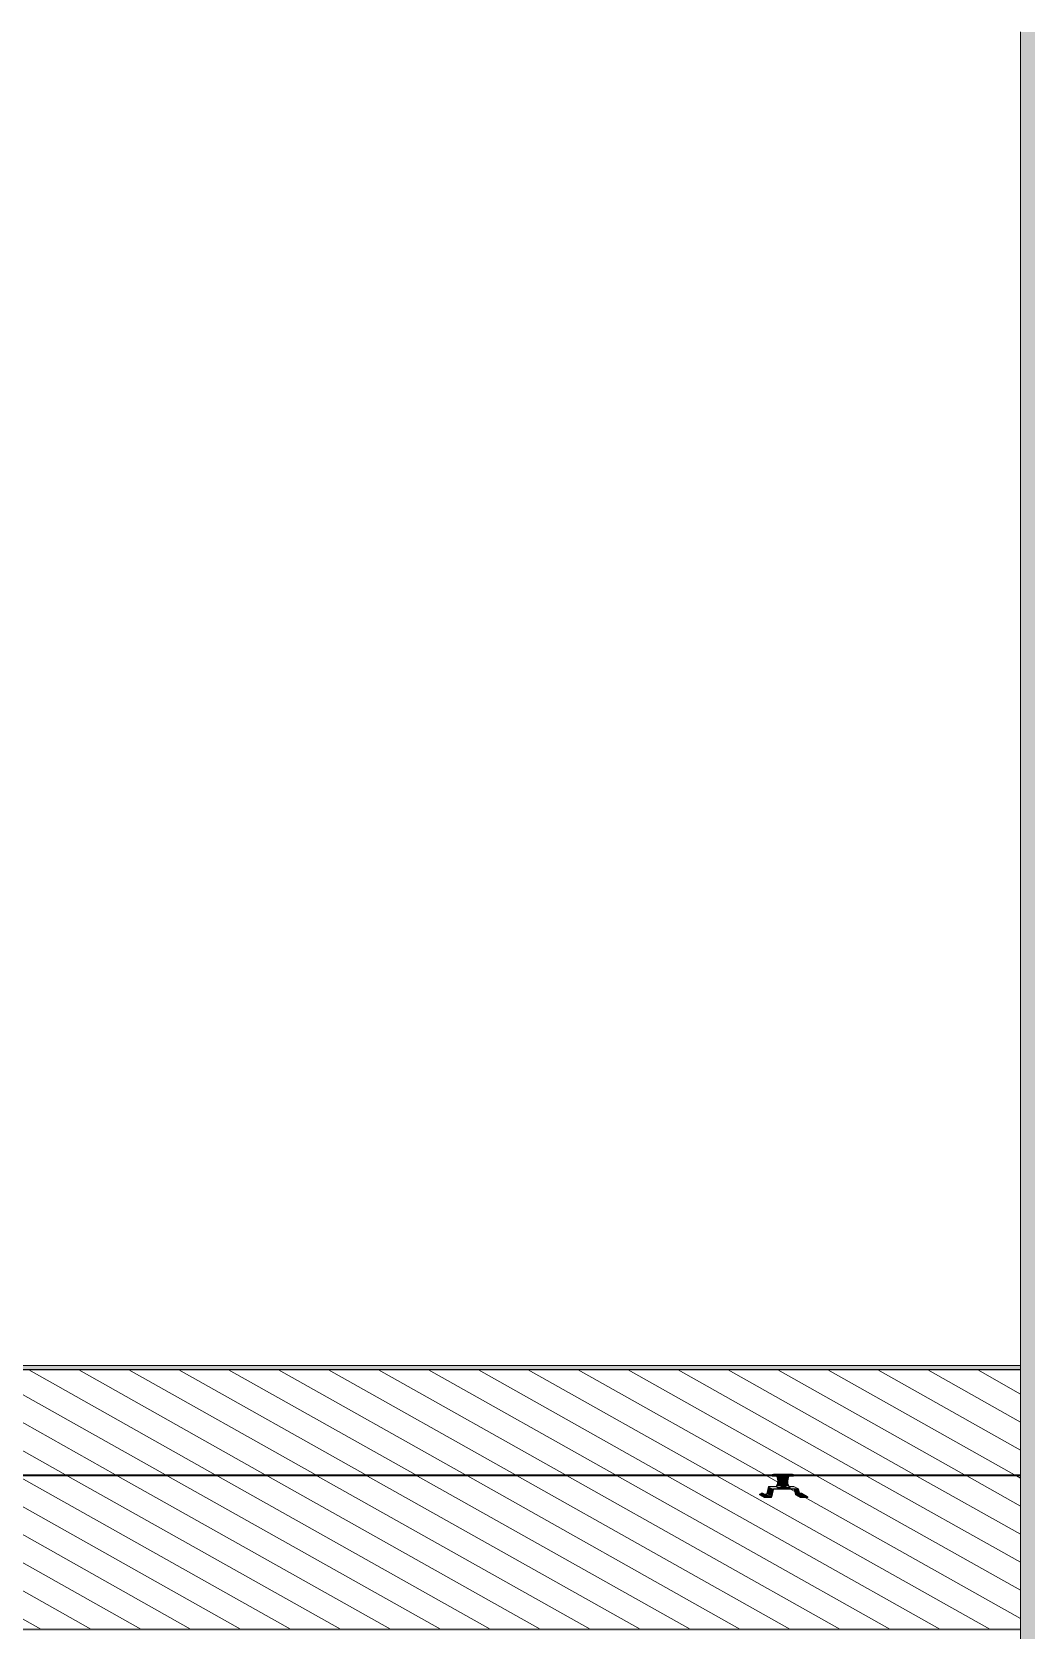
# Model space of a CAD drawing. Header units: millimetres. Extents: x -2361666 to -2009843, y -375 to 29863.
# Drawn here: x -2308451 to -2301904, y 15906 to 26434 of the extents above; entities that cross this region are included whole.
import ezdxf

# ---------------------------------------------------------------- set-up
doc = ezdxf.new("R2010")
doc.units = ezdxf.units.MM
for name, color, linetype, lineweight in [('A-DETL', 90, 'Continuous', 50), ('A-DETL-GENF', 92, 'Continuous', 5), ('A-ROOF', 132, 'Continuous', 5), ('A-ROOF-PATT', 132, 'Continuous', 5), ('Q-SPCQ', 91, 'Continuous', 5)]:
    doc.layers.add(name, color=color, linetype=linetype, lineweight=lineweight)

# ---------------------------------------------------------------- blocks, each defined once
blk = doc.blocks.new('Static Line_Sayfa_Metal Deck_Pan Mount - Up to 15 _ pitch - Max 2 Users-1847625-SOUTH EAST - PART B')
at = {"layer": 'Q-SPCQ'}
h = blk.add_hatch(color=256, dxfattribs=at)
h.paths.add_polyline_path([(-2314718, 16921), (-2309225, 16923), (-2309227, 16922), (-2309232, 16924), (-2309232, 16925), (-2314752, 16923), (-2314752, 16922), (-2314755, 16924), (-2314758, 16921)])
h.paths.add_polyline_path([(-2307090, 16921), (-2303567, 16923), (-2303570, 16922), (-2303574, 16924), (-2303574, 16925), (-2309094, 16923), (-2309094, 16922), (-2309098, 16924), (-2309100, 16921), (-2307325, 16921)])
h.paths.add_polyline_path([(-2301940, 16921), (-2301940, 16925), (-2303436, 16923), (-2303436, 16922), (-2303440, 16924), (-2303442, 16921), (-2302168, 16921)])
h = blk.add_hatch(color=256, dxfattribs=at)
h.paths.add_polyline_path([(-2307559, 16925), (-2303574, 16927), (-2303574, 16927), (-2303570, 16926), (-2303568, 16929), (-2309100, 16927), (-2309097, 16928), (-2309093, 16925), (-2307793, 16925)])
h.paths.add_polyline_path([(-2314753, 16925), (-2309232, 16927), (-2309232, 16927), (-2309227, 16926), (-2309226, 16929), (-2314757, 16927), (-2314755, 16928), (-2314754, 16926)])
h.paths.add_polyline_path([(-2301940, 16925), (-2301940, 16929), (-2303442, 16927), (-2303440, 16928), (-2303436, 16925), (-2302168, 16925)])
for points in [[(-2303581, 16786), (-2303569, 16835), (-2303599, 16851), (-2303610, 16802), (-2303581, 16786)], [(-2303545, 16835), (-2303403, 16835), (-2303434, 16852), (-2303467, 16850), (-2303467, 16850), (-2303466, 16849), (-2303459, 16845), (-2303471, 16844), (-2303471, 16841), (-2303520, 16841), (-2303520, 16844), (-2303538, 16844), (-2303538, 16842), (-2303545, 16846), (-2303545, 16849), (-2303546, 16852), (-2303546, 16852), (-2303598, 16852), (-2303567, 16835)], [(-2303570, 16922), (-2303572, 16928), (-2303574, 16926), (-2303574, 16922), (-2303570, 16922)], [(-2303568, 16919), (-2303443, 16920), (-2303442, 16928), (-2303443, 16932), (-2303568, 16932), (-2303568, 16920)], [(-2303538, 16842), (-2303538, 16845), (-2303545, 16849), (-2303545, 16846), (-2303541, 16844)], [(-2303471, 16844), (-2303459, 16845), (-2303466, 16849), (-2303545, 16849), (-2303538, 16845), (-2303498, 16844)], [(-2303499, 16848), (-2303498, 16856), (-2303512, 16857), (-2303512, 16849), (-2303507, 16849)], [(-2303499, 16859), (-2303499, 16863), (-2303509, 16863), (-2303510, 16862), (-2303507, 16859), (-2303499, 16859)], [(-2303499, 16848), (-2303491, 16851), (-2303491, 16856), (-2303498, 16854), (-2303499, 16849)], [(-2303437, 16929), (-2303436, 16930), (-2303442, 16929)], [(-2303440, 16922), (-2303437, 16924), (-2303440, 16924), (-2303440, 16922)], [(-2303629, 16780), (-2303629, 16783), (-2303660, 16800), (-2303658, 16796), (-2303634, 16783)], [(-2303641, 16802), (-2303642, 16805), (-2303651, 16805), (-2303650, 16802), (-2303644, 16802)], [(-2303634, 16798), (-2303634, 16801), (-2303643, 16800), (-2303642, 16798), (-2303634, 16798)], [(-2303631, 16794), (-2303629, 16799), (-2303634, 16799), (-2303631, 16794)], [(-2303630, 16784), (-2303630, 16786), (-2303632, 16785)], [(-2303630, 16791), (-2303622, 16792), (-2303631, 16794)], [(-2303625, 16783), (-2303619, 16785), (-2303630, 16784), (-2303629, 16783)], [(-2303615, 16787), (-2303615, 16790), (-2303624, 16790), (-2303622, 16787), (-2303615, 16787)], [(-2303507, 16841), (-2303471, 16841), (-2303471, 16844), (-2303520, 16844), (-2303520, 16841)], [(-2303392, 16784), (-2303405, 16833), (-2303431, 16833), (-2303422, 16800), (-2303403, 16790)], [(-2303392, 16780), (-2303393, 16784), (-2303423, 16800), (-2303422, 16797), (-2303392, 16780)], [(-2303393, 16802), (-2303390, 16804), (-2303393, 16803), (-2303393, 16802)], [(-2303386, 16798), (-2303383, 16800), (-2303387, 16800)], [(-2303374, 16794), (-2303372, 16799), (-2303377, 16799), (-2303374, 16794)], [(-2303365, 16791), (-2303367, 16794), (-2303374, 16792), (-2303373, 16791), (-2303365, 16791)], [(-2303358, 16787), (-2303358, 16790), (-2303367, 16790), (-2303366, 16787), (-2303358, 16787)]]:
    blk.add_hatch(color=256, dxfattribs=at).paths.add_polyline_path(points)
h = blk.add_hatch(color=256, dxfattribs=at)
h.paths.add_polyline_path([(-2303512, 16854), (-2303512, 16857), (-2303498, 16856), (-2303491, 16854), (-2303467, 16854), (-2303472, 16871), (-2303474, 16887), (-2303471, 16902), (-2303467, 16919), (-2303545, 16919), (-2303540, 16902), (-2303538, 16887), (-2303540, 16871), (-2303546, 16854), (-2303512, 16854)])
h.paths.add_polyline_path([(-2303499, 16863), (-2303498, 16867), (-2303493, 16868), (-2303499, 16863)])
h.paths.add_polyline_path([(-2303499, 16859), (-2303508, 16860), (-2303509, 16865), (-2303492, 16859), (-2303499, 16859)])
h = blk.add_hatch(color=256, dxfattribs=at)
h.paths.add_polyline_path([(-2303512, 16850), (-2303512, 16854), (-2303546, 16852), (-2303545, 16850), (-2303520, 16850)])
h.paths.add_polyline_path([(-2303467, 16850), (-2303467, 16852), (-2303467, 16854), (-2303491, 16851), (-2303491, 16850), (-2303471, 16850)])
h = blk.add_hatch(color=256, dxfattribs=at)
h.paths.add_polyline_path([(-2303499, 16859), (-2303491, 16860), (-2303491, 16862), (-2303499, 16861)])
h.paths.add_polyline_path([(-2303499, 16863), (-2303493, 16868), (-2303499, 16865)])
h = blk.add_hatch(color=256, dxfattribs=at)
h.paths.add_polyline_path([(-2303612, 16785), (-2303583, 16786), (-2303613, 16802), (-2303656, 16800), (-2303630, 16786), (-2303619, 16785)])
h.paths.add_polyline_path([(-2303615, 16787), (-2303623, 16787), (-2303622, 16790), (-2303615, 16790)])
h.paths.add_polyline_path([(-2303630, 16791), (-2303631, 16794), (-2303622, 16792)])
h.paths.add_polyline_path([(-2303631, 16794), (-2303631, 16799), (-2303629, 16799), (-2303630, 16795)])
h.paths.add_polyline_path([(-2303634, 16798), (-2303643, 16800), (-2303643, 16801), (-2303634, 16800)])
h = blk.add_hatch(color=256, dxfattribs=at)
h.paths.add_polyline_path([(-2303392, 16780), (-2303392, 16780), (-2303342, 16780), (-2303342, 16783), (-2303392, 16783)])
h.paths.add_polyline_path([(-2303629, 16780), (-2303580, 16780), (-2303579, 16783), (-2303629, 16783), (-2303629, 16780)])
h = blk.add_hatch(color=256, dxfattribs=at)
h.paths.add_polyline_path([(-2303352, 16785), (-2303344, 16786), (-2303372, 16801), (-2303394, 16802), (-2303389, 16785)])
h.paths.add_polyline_path([(-2303358, 16787), (-2303366, 16787), (-2303367, 16790), (-2303358, 16789)])
h.paths.add_polyline_path([(-2303365, 16791), (-2303374, 16792), (-2303374, 16794), (-2303365, 16794)])
h.paths.add_polyline_path([(-2303374, 16794), (-2303374, 16799), (-2303372, 16799)])
h.paths.add_polyline_path([(-2303386, 16798), (-2303387, 16801), (-2303378, 16799)])
h = blk.add_hatch(color=256, dxfattribs=at)
h.paths.add_polyline_path([(-2303352, 16783), (-2303352, 16785), (-2303390, 16783)])
h.paths.add_polyline_path([(-2303392, 16784), (-2303390, 16786), (-2303392, 16785)])
h = blk.add_hatch(color=256, dxfattribs=at)
h.paths.add_polyline_path([(-2303344, 16783), (-2303346, 16785), (-2303347, 16785), (-2303352, 16783)])
h.paths.add_polyline_path([(-2303391, 16783), (-2303392, 16784), (-2303392, 16783)])
for p, q in [((-2301940, 16929), (-2314822, 16929)), ((-2314822, 16921), (-2301940, 16921)), ((-2303612, 16803), (-2303599, 16851)), ((-2303598, 16852), (-2303546, 16852)), ((-2303571, 16931), (-2303575, 16930)), ((-2303575, 16920), (-2303571, 16919)), ((-2303568, 16932), (-2303571, 16931)), ((-2303568, 16919), (-2303571, 16919)), ((-2303443, 16932), (-2303568, 16932)), ((-2303568, 16919), (-2303443, 16919)), ((-2303546, 16854), (-2303546, 16856)), ((-2303546, 16856), (-2303546, 16856)), ((-2303546, 16856), (-2303546, 16854)), ((-2303545, 16919), (-2303545, 16921)), ((-2303545, 16919), (-2303545, 16918)), ((-2303545, 16918), (-2303545, 16919)), ((-2303545, 16919), (-2303466, 16919)), ((-2303545, 16918), (-2303545, 16918)), ((-2303538, 16845), (-2303545, 16849)), ((-2303545, 16846), (-2303538, 16842)), ((-2303520, 16850), (-2303520, 16847)), ((-2303512, 16857), (-2303512, 16850)), ((-2303510, 16858), (-2303511, 16858)), ((-2303510, 16860), (-2303510, 16859)), ((-2303491, 16859), (-2303491, 16860)), ((-2303489, 16857), (-2303490, 16858)), ((-2303489, 16849), (-2303489, 16857)), ((-2303481, 16846), (-2303480, 16849)), ((-2303467, 16856), (-2303467, 16856)), ((-2303467, 16856), (-2303467, 16854)), ((-2303467, 16852), (-2303434, 16852)), ((-2303466, 16921), (-2303466, 16919)), ((-2303466, 16919), (-2303466, 16918)), ((-2303466, 16849), (-2303459, 16845)), ((-2303443, 16932), (-2303441, 16931)), ((-2303443, 16919), (-2303441, 16919)), ((-2303436, 16930), (-2303441, 16931)), ((-2303441, 16919), (-2303436, 16920)), ((-2303403, 16835), (-2303434, 16852)), ((-2303660, 16797), (-2303660, 16800)), ((-2303660, 16800), (-2303629, 16783)), ((-2303660, 16797), (-2303629, 16780)), ((-2303658, 16802), (-2303658, 16800)), ((-2303658, 16801), (-2303630, 16786)), ((-2303658, 16799), (-2303630, 16784)), ((-2303652, 16803), (-2303652, 16801)), ((-2303645, 16799), (-2303645, 16797)), ((-2303641, 16802), (-2303613, 16802)), ((-2303634, 16795), (-2303639, 16794)), ((-2303630, 16799), (-2303635, 16799)), ((-2303635, 16799), (-2303634, 16799)), ((-2303635, 16799), (-2303635, 16795)), ((-2303630, 16794), (-2303635, 16794)), ((-2303635, 16794), (-2303634, 16793)), ((-2303634, 16801), (-2303634, 16802)), ((-2303634, 16799), (-2303629, 16799)), ((-2303634, 16799), (-2303634, 16794)), ((-2303634, 16793), (-2303631, 16793)), ((-2303632, 16792), (-2303632, 16790)), ((-2303625, 16799), (-2303630, 16799)), ((-2303625, 16794), (-2303630, 16794)), ((-2303629, 16799), (-2303624, 16799)), ((-2303629, 16799), (-2303629, 16794)), ((-2303579, 16783), (-2303629, 16783)), ((-2303629, 16783), (-2303629, 16780)), ((-2303629, 16780), (-2303580, 16780)), ((-2303627, 16797), (-2303627, 16798)), ((-2303627, 16793), (-2303624, 16793)), ((-2303624, 16799), (-2303625, 16799)), ((-2303625, 16799), (-2303625, 16795)), ((-2303620, 16794), (-2303625, 16795)), ((-2303624, 16793), (-2303625, 16794)), ((-2303625, 16788), (-2303625, 16786)), ((-2303624, 16799), (-2303624, 16794)), ((-2303582, 16785), (-2303619, 16785)), ((-2303619, 16783), (-2303580, 16783)), ((-2303614, 16790), (-2303614, 16791)), ((-2303607, 16786), (-2303607, 16787)), ((-2303568, 16834), (-2303581, 16786)), ((-2303580, 16780), (-2303579, 16783)), ((-2303579, 16784), (-2303566, 16832)), ((-2303403, 16835), (-2303567, 16835)), ((-2303565, 16833), (-2303405, 16833)), ((-2303520, 16844), (-2303471, 16844)), ((-2303520, 16841), (-2303471, 16841)), ((-2303459, 16842), (-2303463, 16845)), ((-2303458, 16842), (-2303458, 16845)), ((-2303423, 16801), (-2303431, 16833)), ((-2303423, 16800), (-2303391, 16783)), ((-2303423, 16797), (-2303423, 16800)), ((-2303392, 16783), (-2303423, 16800)), ((-2303423, 16797), (-2303392, 16780)), ((-2303404, 16832), (-2303392, 16784)), ((-2303390, 16786), (-2303402, 16834)), ((-2303392, 16783), (-2303392, 16780)), ((-2303342, 16783), (-2303392, 16783)), ((-2303392, 16780), (-2303342, 16780)), ((-2303391, 16802), (-2303383, 16802)), ((-2303391, 16783), (-2303352, 16783)), ((-2303352, 16785), (-2303389, 16785)), ((-2303388, 16799), (-2303388, 16797)), ((-2303377, 16795), (-2303382, 16794)), ((-2303373, 16799), (-2303378, 16799)), ((-2303378, 16799), (-2303377, 16799)), ((-2303378, 16799), (-2303378, 16795)), ((-2303377, 16793), (-2303378, 16794)), ((-2303378, 16794), (-2303374, 16794)), ((-2303377, 16801), (-2303377, 16802)), ((-2303377, 16799), (-2303372, 16799)), ((-2303377, 16799), (-2303377, 16794)), ((-2303374, 16793), (-2303377, 16793)), ((-2303375, 16792), (-2303375, 16790)), ((-2303374, 16794), (-2303368, 16794)), ((-2303368, 16799), (-2303373, 16799)), ((-2303372, 16801), (-2303344, 16786)), ((-2303372, 16799), (-2303367, 16799)), ((-2303372, 16799), (-2303372, 16794)), ((-2303370, 16797), (-2303370, 16798)), ((-2303367, 16799), (-2303368, 16799)), ((-2303368, 16799), (-2303368, 16795)), ((-2303363, 16794), (-2303368, 16795)), ((-2303368, 16788), (-2303368, 16786)), ((-2303367, 16799), (-2303367, 16794)), ((-2303357, 16790), (-2303357, 16791)), ((-2303350, 16786), (-2303350, 16787)), ((-2303347, 16786), (-2303344, 16784)), ((-2303347, 16786), (-2303342, 16783)), ((-2303344, 16784), (-2303344, 16786)), ((-2303342, 16780), (-2303342, 16783))]:
    blk.add_line(p, q, dxfattribs=at)
at = {"layer": 'Q-SPCQ', "flags": 128}
for points in [[(-2303512, 16857), (-2303512, 16857), (-2303512, 16858), (-2303512, 16858), (-2303511, 16858)], [(-2303510, 16860), (-2303509, 16865), (-2303506, 16869), (-2303504, 16870), (-2303503, 16871), (-2303502, 16872), (-2303501, 16872), (-2303501, 16872), (-2303500, 16872), (-2303500, 16872)], [(-2303510, 16859), (-2303510, 16859), (-2303510, 16859), (-2303510, 16858), (-2303510, 16858)], [(-2303491, 16860), (-2303492, 16865), (-2303494, 16869), (-2303496, 16870), (-2303497, 16871), (-2303498, 16872), (-2303499, 16872), (-2303499, 16872), (-2303500, 16872), (-2303500, 16872)], [(-2303491, 16859), (-2303490, 16858), (-2303490, 16858), (-2303490, 16858), (-2303490, 16858)], [(-2303489, 16857), (-2303489, 16857), (-2303489, 16857), (-2303489, 16857), (-2303489, 16857)], [(-2303652, 16803), (-2303651, 16804), (-2303651, 16805), (-2303650, 16806), (-2303650, 16806), (-2303649, 16806), (-2303649, 16806), (-2303649, 16806), (-2303649, 16806), (-2303648, 16807), (-2303648, 16807), (-2303648, 16807), (-2303648, 16807), (-2303648, 16807), (-2303648, 16807), (-2303647, 16807), (-2303647, 16807), (-2303647, 16807), (-2303647, 16807), (-2303647, 16807), (-2303647, 16807), (-2303646, 16807), (-2303646, 16807), (-2303646, 16807), (-2303646, 16807), (-2303646, 16807), (-2303645, 16807), (-2303645, 16807), (-2303645, 16807), (-2303645, 16807), (-2303645, 16807), (-2303644, 16807), (-2303644, 16807), (-2303644, 16807), (-2303644, 16807), (-2303644, 16807), (-2303644, 16807)], [(-2303645, 16799), (-2303644, 16800), (-2303644, 16801), (-2303643, 16802), (-2303642, 16802), (-2303642, 16802), (-2303642, 16802), (-2303642, 16802), (-2303641, 16802), (-2303641, 16803), (-2303641, 16803), (-2303641, 16803), (-2303641, 16803), (-2303641, 16803), (-2303640, 16803), (-2303640, 16803), (-2303640, 16803), (-2303640, 16803), (-2303640, 16803), (-2303640, 16803), (-2303639, 16803), (-2303639, 16803), (-2303639, 16803), (-2303639, 16803), (-2303639, 16803), (-2303639, 16803), (-2303638, 16803), (-2303638, 16803), (-2303638, 16803), (-2303638, 16803), (-2303638, 16803), (-2303637, 16803), (-2303637, 16803), (-2303637, 16803), (-2303637, 16803), (-2303637, 16803), (-2303636, 16803)], [(-2303634, 16802), (-2303634, 16804), (-2303635, 16805), (-2303635, 16806), (-2303636, 16806), (-2303636, 16806), (-2303637, 16806), (-2303637, 16806), (-2303637, 16806), (-2303637, 16806), (-2303637, 16806), (-2303638, 16806), (-2303638, 16806), (-2303638, 16806), (-2303638, 16807), (-2303638, 16807), (-2303638, 16807), (-2303638, 16807), (-2303639, 16807), (-2303639, 16807), (-2303639, 16807), (-2303639, 16807), (-2303639, 16807), (-2303639, 16807), (-2303640, 16807), (-2303640, 16807), (-2303640, 16807), (-2303640, 16807), (-2303640, 16807), (-2303641, 16807), (-2303641, 16807), (-2303641, 16807), (-2303641, 16807), (-2303641, 16807), (-2303642, 16807), (-2303642, 16807), (-2303642, 16807), (-2303642, 16807), (-2303642, 16807), (-2303643, 16807), (-2303643, 16807), (-2303643, 16807), (-2303643, 16807), (-2303644, 16807), (-2303644, 16807)], [(-2303627, 16798), (-2303627, 16800), (-2303628, 16801), (-2303628, 16802), (-2303629, 16802), (-2303629, 16802), (-2303629, 16802), (-2303630, 16802), (-2303630, 16802), (-2303630, 16802), (-2303630, 16802), (-2303630, 16802), (-2303631, 16802), (-2303631, 16803), (-2303631, 16803), (-2303631, 16803), (-2303631, 16803), (-2303631, 16803), (-2303632, 16803), (-2303632, 16803), (-2303632, 16803), (-2303632, 16803), (-2303632, 16803), (-2303632, 16803), (-2303633, 16803), (-2303633, 16803), (-2303633, 16803), (-2303633, 16803), (-2303633, 16803), (-2303634, 16803), (-2303634, 16803), (-2303634, 16803), (-2303634, 16803), (-2303634, 16803), (-2303635, 16803), (-2303635, 16803), (-2303635, 16803), (-2303635, 16803), (-2303635, 16803), (-2303636, 16803), (-2303636, 16803), (-2303636, 16803), (-2303636, 16803), (-2303636, 16803), (-2303636, 16803)], [(-2303632, 16792), (-2303632, 16793), (-2303631, 16794), (-2303631, 16795), (-2303630, 16795), (-2303630, 16795), (-2303629, 16795), (-2303629, 16795), (-2303629, 16796), (-2303629, 16796), (-2303629, 16796), (-2303628, 16796), (-2303628, 16796), (-2303628, 16796), (-2303628, 16796), (-2303628, 16796), (-2303628, 16796), (-2303628, 16796), (-2303627, 16796), (-2303627, 16796), (-2303627, 16796), (-2303627, 16796), (-2303627, 16796), (-2303627, 16796), (-2303626, 16796), (-2303626, 16796), (-2303626, 16796), (-2303626, 16796), (-2303626, 16796), (-2303625, 16796), (-2303625, 16796), (-2303625, 16796), (-2303625, 16796), (-2303625, 16796), (-2303624, 16796), (-2303624, 16796), (-2303624, 16796)], [(-2303625, 16788), (-2303625, 16789), (-2303624, 16790), (-2303623, 16791), (-2303623, 16791), (-2303623, 16791), (-2303622, 16791), (-2303622, 16791), (-2303622, 16792), (-2303622, 16792), (-2303622, 16792), (-2303621, 16792), (-2303621, 16792), (-2303621, 16792), (-2303621, 16792), (-2303621, 16792), (-2303621, 16792), (-2303620, 16792), (-2303620, 16792), (-2303620, 16792), (-2303620, 16792), (-2303620, 16792), (-2303620, 16792), (-2303619, 16792), (-2303619, 16792), (-2303619, 16792), (-2303619, 16792), (-2303619, 16792), (-2303618, 16792), (-2303618, 16792), (-2303618, 16792), (-2303618, 16792), (-2303618, 16792), (-2303617, 16792), (-2303617, 16792), (-2303617, 16792), (-2303617, 16792)], [(-2303614, 16791), (-2303615, 16793), (-2303615, 16794), (-2303616, 16795), (-2303616, 16795), (-2303617, 16795), (-2303617, 16795), (-2303617, 16795), (-2303618, 16795), (-2303618, 16795), (-2303618, 16795), (-2303618, 16795), (-2303618, 16796), (-2303618, 16796), (-2303618, 16796), (-2303619, 16796), (-2303619, 16796), (-2303619, 16796), (-2303619, 16796), (-2303619, 16796), (-2303619, 16796), (-2303620, 16796), (-2303620, 16796), (-2303620, 16796), (-2303620, 16796), (-2303620, 16796), (-2303621, 16796), (-2303621, 16796), (-2303621, 16796), (-2303621, 16796), (-2303621, 16796), (-2303622, 16796), (-2303622, 16796), (-2303622, 16796), (-2303622, 16796), (-2303622, 16796), (-2303623, 16796), (-2303623, 16796), (-2303623, 16796), (-2303623, 16796), (-2303623, 16796), (-2303624, 16796), (-2303624, 16796), (-2303624, 16796), (-2303624, 16796)], [(-2303607, 16787), (-2303608, 16789), (-2303608, 16790), (-2303609, 16791), (-2303609, 16791), (-2303610, 16791), (-2303610, 16791), (-2303610, 16791), (-2303610, 16791), (-2303611, 16791), (-2303611, 16791), (-2303611, 16791), (-2303611, 16792), (-2303611, 16792), (-2303611, 16792), (-2303612, 16792), (-2303612, 16792), (-2303612, 16792), (-2303612, 16792), (-2303612, 16792), (-2303612, 16792), (-2303613, 16792), (-2303613, 16792), (-2303613, 16792), (-2303613, 16792), (-2303613, 16792), (-2303613, 16792), (-2303614, 16792), (-2303614, 16792), (-2303614, 16792), (-2303614, 16792), (-2303614, 16792), (-2303615, 16792), (-2303615, 16792), (-2303615, 16792), (-2303615, 16792), (-2303615, 16792), (-2303616, 16792), (-2303616, 16792), (-2303616, 16792), (-2303616, 16792), (-2303617, 16792), (-2303617, 16792), (-2303617, 16792), (-2303617, 16792)], [(-2303395, 16804), (-2303394, 16805), (-2303393, 16806), (-2303393, 16806), (-2303392, 16806), (-2303392, 16806), (-2303392, 16806), (-2303392, 16806), (-2303391, 16807), (-2303391, 16807), (-2303391, 16807), (-2303391, 16807), (-2303391, 16807), (-2303391, 16807), (-2303391, 16807), (-2303390, 16807), (-2303390, 16807), (-2303390, 16807), (-2303390, 16807), (-2303390, 16807), (-2303390, 16807), (-2303389, 16807), (-2303389, 16807), (-2303389, 16807), (-2303389, 16807), (-2303389, 16807), (-2303388, 16807), (-2303388, 16807), (-2303388, 16807), (-2303388, 16807), (-2303388, 16807), (-2303387, 16807), (-2303387, 16807), (-2303387, 16807), (-2303387, 16807), (-2303387, 16807)], [(-2303388, 16799), (-2303387, 16800), (-2303387, 16801), (-2303386, 16802), (-2303386, 16802), (-2303385, 16802), (-2303385, 16802), (-2303385, 16802), (-2303385, 16802), (-2303384, 16803), (-2303384, 16803), (-2303384, 16803), (-2303384, 16803), (-2303384, 16803), (-2303384, 16803), (-2303383, 16803), (-2303383, 16803), (-2303383, 16803), (-2303383, 16803), (-2303383, 16803), (-2303383, 16803), (-2303382, 16803), (-2303382, 16803), (-2303382, 16803), (-2303382, 16803), (-2303382, 16803), (-2303382, 16803), (-2303381, 16803), (-2303381, 16803), (-2303381, 16803), (-2303381, 16803), (-2303381, 16803), (-2303380, 16803), (-2303380, 16803), (-2303380, 16803), (-2303380, 16803), (-2303380, 16803)], [(-2303377, 16802), (-2303377, 16804), (-2303378, 16805), (-2303379, 16806), (-2303379, 16806), (-2303379, 16806), (-2303380, 16806), (-2303380, 16806), (-2303380, 16806), (-2303380, 16806), (-2303381, 16806), (-2303381, 16806), (-2303381, 16806), (-2303381, 16806), (-2303381, 16807), (-2303381, 16807), (-2303381, 16807), (-2303382, 16807), (-2303382, 16807), (-2303382, 16807), (-2303382, 16807), (-2303382, 16807), (-2303382, 16807), (-2303383, 16807), (-2303383, 16807), (-2303383, 16807), (-2303383, 16807), (-2303383, 16807), (-2303384, 16807), (-2303384, 16807), (-2303384, 16807), (-2303384, 16807), (-2303384, 16807), (-2303385, 16807), (-2303385, 16807), (-2303385, 16807), (-2303385, 16807), (-2303385, 16807), (-2303386, 16807), (-2303386, 16807), (-2303386, 16807), (-2303386, 16807), (-2303387, 16807), (-2303387, 16807), (-2303387, 16807)], [(-2303370, 16798), (-2303370, 16800), (-2303371, 16801), (-2303372, 16802), (-2303372, 16802), (-2303372, 16802), (-2303373, 16802), (-2303373, 16802), (-2303373, 16802), (-2303373, 16802), (-2303373, 16802), (-2303374, 16802), (-2303374, 16802), (-2303374, 16803), (-2303374, 16803), (-2303374, 16803), (-2303374, 16803), (-2303375, 16803), (-2303375, 16803), (-2303375, 16803), (-2303375, 16803), (-2303375, 16803), (-2303375, 16803), (-2303376, 16803), (-2303376, 16803), (-2303376, 16803), (-2303376, 16803), (-2303376, 16803), (-2303376, 16803), (-2303377, 16803), (-2303377, 16803), (-2303377, 16803), (-2303377, 16803), (-2303378, 16803), (-2303378, 16803), (-2303378, 16803), (-2303378, 16803), (-2303378, 16803), (-2303379, 16803), (-2303379, 16803), (-2303379, 16803), (-2303379, 16803), (-2303379, 16803), (-2303380, 16803), (-2303380, 16803)], [(-2303375, 16792), (-2303375, 16793), (-2303374, 16794), (-2303374, 16795), (-2303373, 16795), (-2303373, 16795), (-2303373, 16795), (-2303372, 16795), (-2303372, 16796), (-2303372, 16796), (-2303372, 16796), (-2303372, 16796), (-2303372, 16796), (-2303371, 16796), (-2303371, 16796), (-2303371, 16796), (-2303371, 16796), (-2303371, 16796), (-2303371, 16796), (-2303370, 16796), (-2303370, 16796), (-2303370, 16796), (-2303370, 16796), (-2303370, 16796), (-2303370, 16796), (-2303369, 16796), (-2303369, 16796), (-2303369, 16796), (-2303369, 16796), (-2303369, 16796), (-2303368, 16796), (-2303368, 16796), (-2303368, 16796), (-2303368, 16796), (-2303368, 16796), (-2303367, 16796), (-2303367, 16796)], [(-2303368, 16788), (-2303368, 16789), (-2303367, 16790), (-2303367, 16791), (-2303366, 16791), (-2303366, 16791), (-2303366, 16791), (-2303365, 16791), (-2303365, 16792), (-2303365, 16792), (-2303365, 16792), (-2303365, 16792), (-2303364, 16792), (-2303364, 16792), (-2303364, 16792), (-2303364, 16792), (-2303364, 16792), (-2303364, 16792), (-2303363, 16792), (-2303363, 16792), (-2303363, 16792), (-2303363, 16792), (-2303363, 16792), (-2303363, 16792), (-2303362, 16792), (-2303362, 16792), (-2303362, 16792), (-2303362, 16792), (-2303362, 16792), (-2303361, 16792), (-2303361, 16792), (-2303361, 16792), (-2303361, 16792), (-2303361, 16792), (-2303360, 16792), (-2303360, 16792), (-2303360, 16792)], [(-2303357, 16791), (-2303358, 16793), (-2303359, 16794), (-2303359, 16795), (-2303360, 16795), (-2303360, 16795), (-2303360, 16795), (-2303360, 16795), (-2303361, 16795), (-2303361, 16795), (-2303361, 16795), (-2303361, 16795), (-2303361, 16796), (-2303361, 16796), (-2303362, 16796), (-2303362, 16796), (-2303362, 16796), (-2303362, 16796), (-2303362, 16796), (-2303362, 16796), (-2303363, 16796), (-2303363, 16796), (-2303363, 16796), (-2303363, 16796), (-2303363, 16796), (-2303364, 16796), (-2303364, 16796), (-2303364, 16796), (-2303364, 16796), (-2303364, 16796), (-2303364, 16796), (-2303365, 16796), (-2303365, 16796), (-2303365, 16796), (-2303365, 16796), (-2303366, 16796), (-2303366, 16796), (-2303366, 16796), (-2303366, 16796), (-2303366, 16796), (-2303367, 16796), (-2303367, 16796), (-2303367, 16796), (-2303367, 16796), (-2303367, 16796)], [(-2303350, 16787), (-2303351, 16789), (-2303351, 16790), (-2303352, 16791), (-2303353, 16791), (-2303353, 16791), (-2303353, 16791), (-2303353, 16791), (-2303354, 16791), (-2303354, 16791), (-2303354, 16791), (-2303354, 16791), (-2303354, 16792), (-2303354, 16792), (-2303355, 16792), (-2303355, 16792), (-2303355, 16792), (-2303355, 16792), (-2303355, 16792), (-2303355, 16792), (-2303356, 16792), (-2303356, 16792), (-2303356, 16792), (-2303356, 16792), (-2303356, 16792), (-2303356, 16792), (-2303357, 16792), (-2303357, 16792), (-2303357, 16792), (-2303357, 16792), (-2303357, 16792), (-2303358, 16792), (-2303358, 16792), (-2303358, 16792), (-2303358, 16792), (-2303358, 16792), (-2303359, 16792), (-2303359, 16792), (-2303359, 16792), (-2303359, 16792), (-2303359, 16792), (-2303360, 16792), (-2303360, 16792), (-2303360, 16792), (-2303360, 16792)]]:
    blk.add_lwpolyline(points, dxfattribs=at)
at = {"layer": 'Q-SPCQ'}
for centre, major_axis, ratio, start_param, end_param in [((-2303598, 16851), (0.49, 0.872), 0.984037, 0.504943, 1.823579), ((-2303575, 16925), (0, 5.22), 0.155756, 4.242364, 6.195919), ((-2303575, 16925), (0, 5.22), 0.155756, 3.054326, 4.101524), ((-2303608, 16887), (34.3, 61), 0.984037, 4.758549, 5.676114), ((-2303607, 16887), (34.3, 61), 0.984037, 4.758549, 5.676114), ((-2303545, 16853), (0, 4), 0.155756, 1.48353, 3.054326), ((-2303545, 16853), (0, 7), 0.155756, 1.48353, 3.054326), ((-2303500, 16849), (-19.9, 0.3), 0.086092, 5.383951, 8.010962), ((-2303500, 16846), (-19.9, 0.3), 0.086092, 4.869369, 8.010962), ((-2303500, 16849), (-11.7, 0.2), 0.086092, 0, 1.727776), ((-2303500, 16846), (-19.9, 0.3), 0.086092, 1.727776, 4.869369), ((-2303500, 16849), (-11.7, 0.2), 0.086092, 1.727776, 3.298573), ((-2303500, 16849), (-19.9, 0.3), 0.086092, 1.727776, 4.083971), ((-2303404, 16887), (34.3, 61), 0.984037, 1.616956, 2.534522), ((-2303405, 16887), (34.3, 61), 0.984037, 2.447166, 2.534522), ((-2303466, 16853), (0, 4), 0.155756, 1.48353, 3.054326), ((-2303436, 16925), (0, 5.22), 0.155756, 3.054326, 4.101524), ((-2303436, 16925), (0, 5.22), 0.155756, 5.228873, 6.195919), ((-2303436, 16925), (0, 5.22), 0.155756, 4.242364, 5.148721), ((-2303648, 16801), (-10, 0.14), 0.086092, 4.869369, 6.440165), ((-2303643, 16801), (-9, 0.12), 0.086092, 5.054121, 7.753399), ((-2303636, 16797), (-9, 0.12), 0.086092, 5.054121, 8.010962), ((-2303643, 16801), (-9, 0.12), 0.086092, 2.774974, 4.519625), ((-2303630, 16794), (-11, 0.1), 0.086092, 4.891451, 7.698784), ((-2303623, 16790), (-9, 0.12), 0.086092, 4.869369, 7.753399), ((-2303630, 16794), (-11, 0.1), 0.086092, 2.132281, 4.843221), ((-2303621, 16786), (-10, 0.14), 0.086092, 0.15698, 1.727776), ((-2303621, 16784), (-10, 0.14), 0.086092, 0.41878, 1.727776), ((-2303636, 16797), (-9, 0.12), 0.086092, 2.415722, 3.822172), ((-2303616, 16786), (-9, 0.12), 0.086092, 5.054121, 8.010962), ((-2303623, 16790), (-9, 0.12), 0.086092, 2.774974, 4.869369), ((-2303616, 16786), (-9, 0.12), 0.086092, 1.727776, 4.519625), ((-2303613, 16803), (0.49, 0.872), 0.984037, 3.646535, 4.965172), ((-2303582, 16786), (0.49, 0.872), 0.984037, 3.646535, 4.965172), ((-2303580, 16784), (0.49, 0.872), 0.984037, 3.646535, 4.965172), ((-2303567, 16834), (0.49, 0.872), 0.984037, 0.504943, 1.823579), ((-2303565, 16832), (0.49, 0.872), 0.984037, 0.504943, 1.823579), ((-2303523, 16845), (-15, 0.2), 0.086092, 0.15698, 1.727776), ((-2303523, 16842), (-15, 0.2), 0.086092, 0.15698, 1.727776), ((-2303473, 16845), (-15, 0.2), 0.086092, 1.727776, 3.298573), ((-2303473, 16842), (-15, 0.2), 0.086092, 1.727776, 3.298573), ((-2303422, 16801), (0.49, 0.872), 0.984037, 2.547671, 3.646535), ((-2303405, 16832), (0.49, 0.872), 0.984037, 5.469491, 6.788128), ((-2303403, 16834), (0.49, 0.872), 0.984037, 5.469491, 6.788128), ((-2303386, 16801), (-9, 0.12), 0.086092, 4.869369, 5.892127), ((-2303386, 16801), (-9, 0.12), 0.086092, 0.680579, 1.470214), ((-2303391, 16784), (0.49, 0.872), 0.984037, 2.327898, 3.646535), ((-2303389, 16786), (0.49, 0.872), 0.984037, 2.327898, 3.646535), ((-2303379, 16797), (-9, 0.12), 0.086092, 4.869369, 8.010962), ((-2303386, 16801), (-9, 0.12), 0.086092, 1.90373, 4.869369), ((-2303373, 16794), (-11, 0.1), 0.086092, 4.891947, 7.698784), ((-2303382, 16801), (-10, 0.14), 0.086092, 3.298573, 4.869369), ((-2303379, 16797), (-9, 0.12), 0.086092, 4.376547, 4.869369), ((-2303366, 16790), (-9, 0.12), 0.086092, 5.054121, 7.753399), ((-2303373, 16794), (-11, 0.1), 0.086092, 2.437584, 4.843221), ((-2303379, 16797), (-9, 0.12), 0.086092, 2.415722, 3.822172), ((-2303359, 16786), (-9, 0.12), 0.086092, 5.054121, 8.010962), ((-2303366, 16790), (-9, 0.12), 0.086092, 2.774974, 4.519625), ((-2303359, 16786), (-9, 0.12), 0.086092, 1.727776, 4.519625), ((-2303354, 16786), (-10, 0.14), 0.086092, 1.727776, 3.298573), ((-2303354, 16784), (-10, 0.14), 0.086092, 1.727776, 3.298573)]:
    blk.add_ellipse(centre, major_axis=major_axis, ratio=ratio, start_param=start_param, end_param=end_param, dxfattribs=at)
for points in [[(-2303634, 16794), (-2303634, 16794), (-2303634, 16795), (-2303635, 16795), (-2303635, 16795)], [(-2303635, 16795), (-2303634, 16795), (-2303633, 16795), (-2303633, 16795)], [(-2303629, 16794), (-2303629, 16794), (-2303631, 16794), (-2303633, 16794), (-2303634, 16794)], [(-2303630, 16795), (-2303629, 16795), (-2303628, 16795), (-2303626, 16795), (-2303625, 16795)], [(-2303624, 16794), (-2303625, 16794), (-2303626, 16794), (-2303628, 16794), (-2303629, 16794)], [(-2303625, 16795), (-2303625, 16795), (-2303625, 16795), (-2303624, 16794), (-2303624, 16794)], [(-2303378, 16795), (-2303378, 16795), (-2303377, 16795), (-2303377, 16794), (-2303377, 16794)], [(-2303376, 16795), (-2303376, 16795), (-2303377, 16795), (-2303378, 16795)], [(-2303377, 16794), (-2303376, 16794), (-2303374, 16794), (-2303373, 16794), (-2303372, 16794)], [(-2303368, 16795), (-2303369, 16795), (-2303371, 16795), (-2303373, 16795), (-2303374, 16795)], [(-2303372, 16794), (-2303371, 16794), (-2303370, 16794), (-2303368, 16794), (-2303367, 16794)], [(-2303367, 16794), (-2303368, 16794), (-2303368, 16795), (-2303368, 16795), (-2303368, 16795)]]:
    blk.add_open_spline(points, degree=3, dxfattribs=at)
blk = doc.blocks.new('Ridge Capping - Ridge Capping-1882401-SOUTH EAST - PART B')
at = {"layer": 'A-ROOF'}
for points in [[(-2322919, 17623), (-2301940, 17623), (-2301940, 17649), (-2322951, 17648), (-2322905, 17632), (-2322905, 17628), (-2322929, 17628)], [(-2322912, 17619), (-2301940, 17619), (-2301940, 17623), (-2322919, 17623)]]:
    blk.add_hatch(color=256, dxfattribs=at).paths.add_polyline_path(points)
for p, q in [((-2301940, 17649), (-2322952, 17649)), ((-2322919, 17623), (-2301940, 17623)), ((-2322912, 17619), (-2301940, 17619))]:
    blk.add_line(p, q, dxfattribs=at)

msp = doc.modelspace()

# ---------------------------------------------------------------- hatches: boundary and pattern name
at = {"layer": 'A-DETL-GENF'}
msp.add_hatch(color=7, dxfattribs=at).paths.add_polyline_path([(-2301940, 1597), (-2299355, 1597), (-2299355, 26434), (-2301940, 26434), (-2301940, 13689), (-2300931, 13275), (-2302873, 12447), (-2301940, 12032), (-2301940, 2000)])
at = {"layer": 'A-ROOF'}
msp.add_hatch(color=256, dxfattribs=at).paths.add_polyline_path([(-2319422, 15900), (-2301940, 15900), (-2301940, 15912), (-2319737, 15912), (-2319733, 15909), (-2319473, 15911), (-2319453, 15900), (-2319440, 15900)])
at = {"layer": 'A-ROOF-PATT'}
h = msp.add_hatch(dxfattribs=at)
h.set_pattern_fill('FP_2', color=256, style=0, pattern_type=2)
h.set_pattern_definition([(150.677, (-407140.05, -373755.56), (-328.935882, -0.000475), [])])
h.paths.add_polyline_path([(-2318365, 16911), (-2318365, 16909), (-2318368, 16910)])
h.paths.add_polyline_path([(-2319329, 16907), (-2319329, 16906), (-2319333, 16907)])
h.paths.add_polyline_path([(-2320735, 16785), (-2320730, 16785), (-2320735, 16788)])
h.paths.add_polyline_path([(-2319631, 16912), (-2319620, 16913), (-2319630, 16912)])
h.paths.add_polyline_path([(-2319017, 16914), (-2319007, 16915), (-2319011, 16914)])
h.paths.add_polyline_path([(-2318666, 16915), (-2318656, 16916), (-2318662, 16915)])
h.paths.add_polyline_path([(-2318107, 15912), (-2301940, 15912), (-2301940, 16921), (-2303443, 16920), (-2303443, 16919), (-2303466, 16919), (-2303472, 16899), (-2303474, 16887), (-2303472, 16871), (-2303466, 16852), (-2303434, 16852), (-2303404, 16834), (-2303402, 16834), (-2303394, 16805), (-2303367, 16799), (-2303342, 16783), (-2303342, 16780), (-2303392, 16780), (-2303423, 16797), (-2303423, 16801), (-2303431, 16833), (-2303567, 16835), (-2303598, 16852), (-2303546, 16854), (-2303540, 16874), (-2303538, 16887), (-2303540, 16902), (-2303546, 16919), (-2303575, 16920), (-2303575, 16921), (-2309100, 16920), (-2309101, 16919), (-2309124, 16919), (-2309130, 16899), (-2309131, 16887), (-2309130, 16871), (-2309124, 16852), (-2309092, 16852), (-2309062, 16833), (-2309060, 16834), (-2309052, 16805), (-2309025, 16799), (-2309000, 16783), (-2309000, 16780), (-2309050, 16780), (-2309081, 16797), (-2309083, 16809), (-2309088, 16833), (-2309225, 16835), (-2309256, 16852), (-2309204, 16854), (-2309198, 16874), (-2309196, 16887), (-2309200, 16910), (-2309204, 16919), (-2309232, 16920), (-2309233, 16921), (-2314758, 16920), (-2314758, 16919), (-2314781, 16919), (-2314787, 16899), (-2314789, 16887), (-2314787, 16871), (-2314781, 16852), (-2314749, 16852), (-2314719, 16833), (-2314717, 16834), (-2314708, 16805), (-2314683, 16799), (-2314658, 16783), (-2314658, 16780), (-2314708, 16780), (-2314738, 16797), (-2314738, 16801), (-2314746, 16833), (-2314882, 16835), (-2314913, 16852), (-2314861, 16854), (-2314855, 16874), (-2314854, 16887), (-2314855, 16902), (-2314861, 16919), (-2314890, 16920), (-2314891, 16921), (-2315051, 16921), (-2315134, 16921), (-2315136, 16921), (-2315177, 16921), (-2315237, 16920), (-2320414, 16899), (-2320413, 16852), (-2320214, 16852), (-2320192, 16839), (-2320189, 16788), (-2320183, 16784), (-2320183, 16778), (-2320311, 16778), (-2320311, 16781), (-2320442, 16781), (-2320442, 16778), (-2320469, 16778), (-2320469, 16781), (-2320600, 16781), (-2320600, 16778), (-2320728, 16778), (-2320728, 16781), (-2320735, 16785), (-2320737, 16797), (-2320763, 16797), (-2320763, 16801), (-2320769, 16804), (-2320764, 16804), (-2320769, 16807), (-2320763, 16808), (-2320759, 16852), (-2320543, 16854), (-2320543, 16860), (-2320533, 16876), (-2320439, 16922), (-2320437, 16901), (-2320432, 16898), (-2320426, 16901), (-2320422, 16904), (-2320431, 16907), (-2320430, 16909), (-2320424, 16911), (-2320419, 16918), (-2320414, 16910), (-2320388, 16910), (-2320355, 16910), (-2320251, 16910), (-2320168, 16911), (-2320045, 16910), (-2316562, 16923), (-2316543, 16923), (-2314591, 16929), (-2309226, 16930), (-2309226, 16932), (-2309094, 16930), (-2309094, 16929), (-2303568, 16930), (-2303568, 16932), (-2303436, 16930), (-2303436, 16929), (-2301940, 16929), (-2301940, 17619), (-2322912, 17619), (-2319848, 15912), (-2319044, 15912)])
h.paths.add_polyline_path([(-2303612, 16780), (-2303629, 16780), (-2303660, 16797), (-2303658, 16801), (-2303650, 16802), (-2303650, 16805), (-2303611, 16801), (-2303579, 16783), (-2303580, 16780), (-2303598, 16780)])
h.paths.add_polyline_path([(-2309270, 16780), (-2309287, 16780), (-2309318, 16797), (-2309316, 16801), (-2309308, 16802), (-2309308, 16805), (-2309269, 16801), (-2309237, 16783), (-2309237, 16780), (-2309256, 16780)])
h.paths.add_polyline_path([(-2314944, 16780), (-2314975, 16797), (-2314974, 16801), (-2314965, 16802), (-2314965, 16805), (-2314927, 16801), (-2314895, 16783), (-2314895, 16780), (-2314944, 16780)])
h.paths.add_polyline_path([(-2303579, 16784), (-2303582, 16786), (-2303612, 16803), (-2303598, 16851), (-2303566, 16832), (-2303579, 16786)])
h.paths.add_polyline_path([(-2309237, 16784), (-2309239, 16786), (-2309270, 16803), (-2309256, 16851), (-2309224, 16832), (-2309236, 16786)])
h.paths.add_polyline_path([(-2314895, 16784), (-2314897, 16786), (-2314927, 16803), (-2314913, 16851), (-2314882, 16832), (-2314894, 16786)])
h.paths.add_polyline_path([(-2320426, 16911), (-2320422, 16921), (-2320419, 16918), (-2320425, 16912)])
h.paths.add_polyline_path([(-2320426, 16923), (-2320430, 16913), (-2320430, 16923), (-2320428, 16923)])
h.paths.add_polyline_path([(-2320428, 16912), (-2320424, 16922), (-2320422, 16921), (-2320427, 16913)])
h.paths.add_polyline_path([(-2320433, 16913), (-2320439, 16922), (-2320435, 16922), (-2320433, 16913)])
h.paths.add_polyline_path([(-2320432, 16913), (-2320433, 16923), (-2320431, 16922), (-2320431, 16914)])

# ---------------------------------------------------------------- linework, layer by layer
at = {"layer": 'A-DETL', "lineweight": 15}
msp.add_line((-2301940, 26434), (-2301940, 13689), dxfattribs=at)
at = {"layer": 'A-ROOF'}
msp.add_line((-2319737, 15912), (-2301940, 15912), dxfattribs=at)

# ---------------------------------------------------------------- block references
msp.add_blockref('Ridge Capping - Ridge Capping-1882401-SOUTH EAST - PART B', (0, 0), dxfattribs=at)
at = {"layer": 'Q-SPCQ'}
msp.add_blockref('Static Line_Sayfa_Metal Deck_Pan Mount - Up to 15 _ pitch - Max 2 Users-1847625-SOUTH EAST - PART B', (0, 0), dxfattribs=at)

doc.saveas('drawing.dxf')
